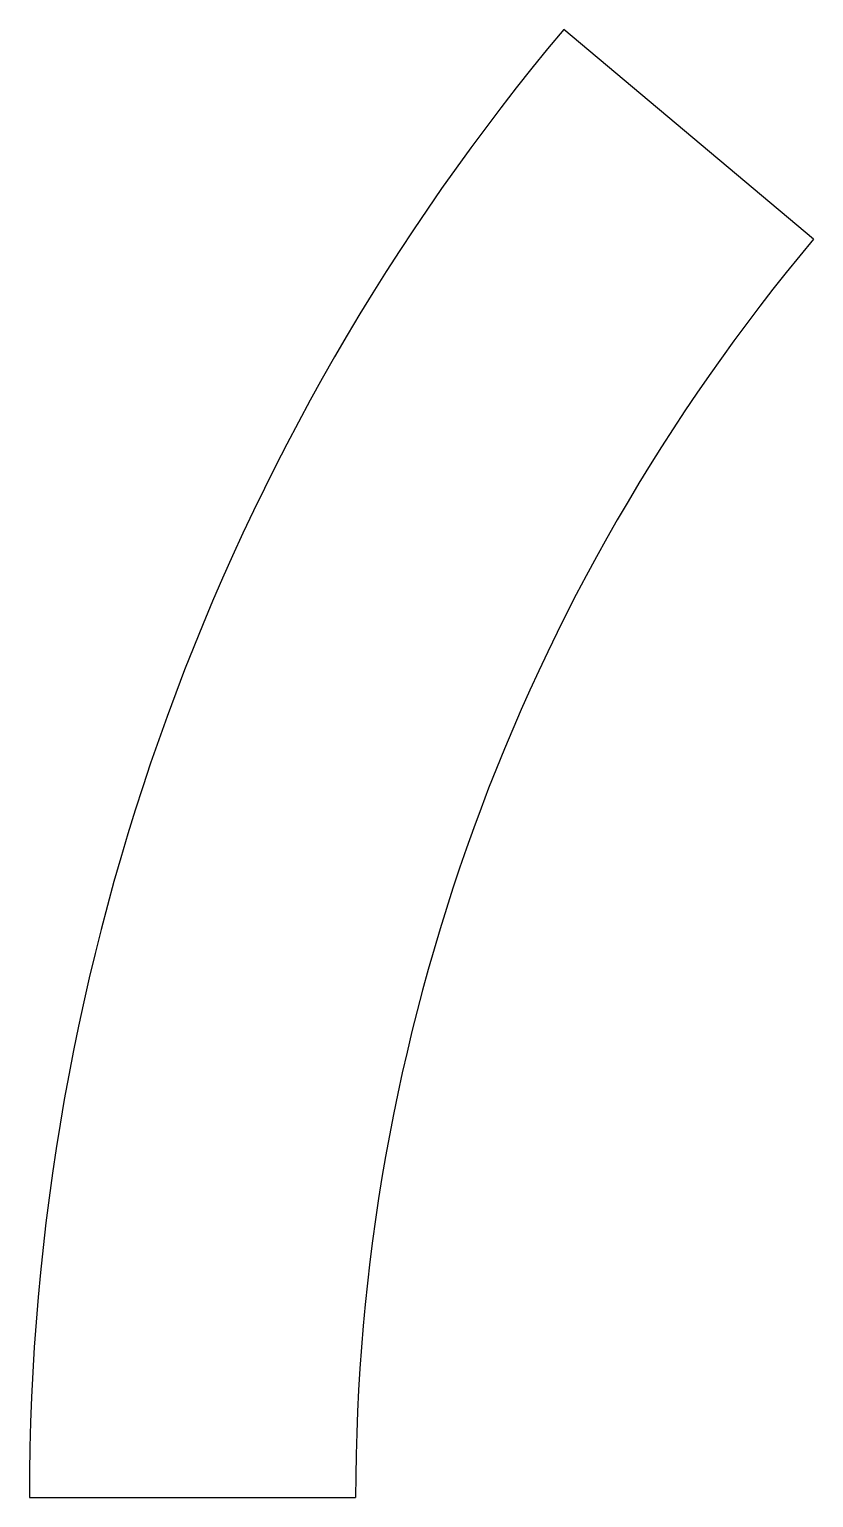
# Model space of a CAD drawing. Header units: millimetres. Extents: x -49 to -32.2, y 0 to 31.5.
import ezdxf

# ---------------------------------------------------------------- set-up
doc = ezdxf.new("R2010")
doc.units = ezdxf.units.MM

msp = doc.modelspace()

# ---------------------------------------------------------------- linework, layer by layer
at = {"color": 7, "linetype": 'Continuous', "lineweight": 25}
for p, q in [((-32.174, 26.997), (-37.536, 31.497)), ((-49, 0), (-42, 0))]:
    msp.add_line(p, q, dxfattribs=at)
for radius in [49, 42]:
    msp.add_arc((0, 0), radius, 140, 180, dxfattribs=at)

doc.saveas('drawing.dxf')
